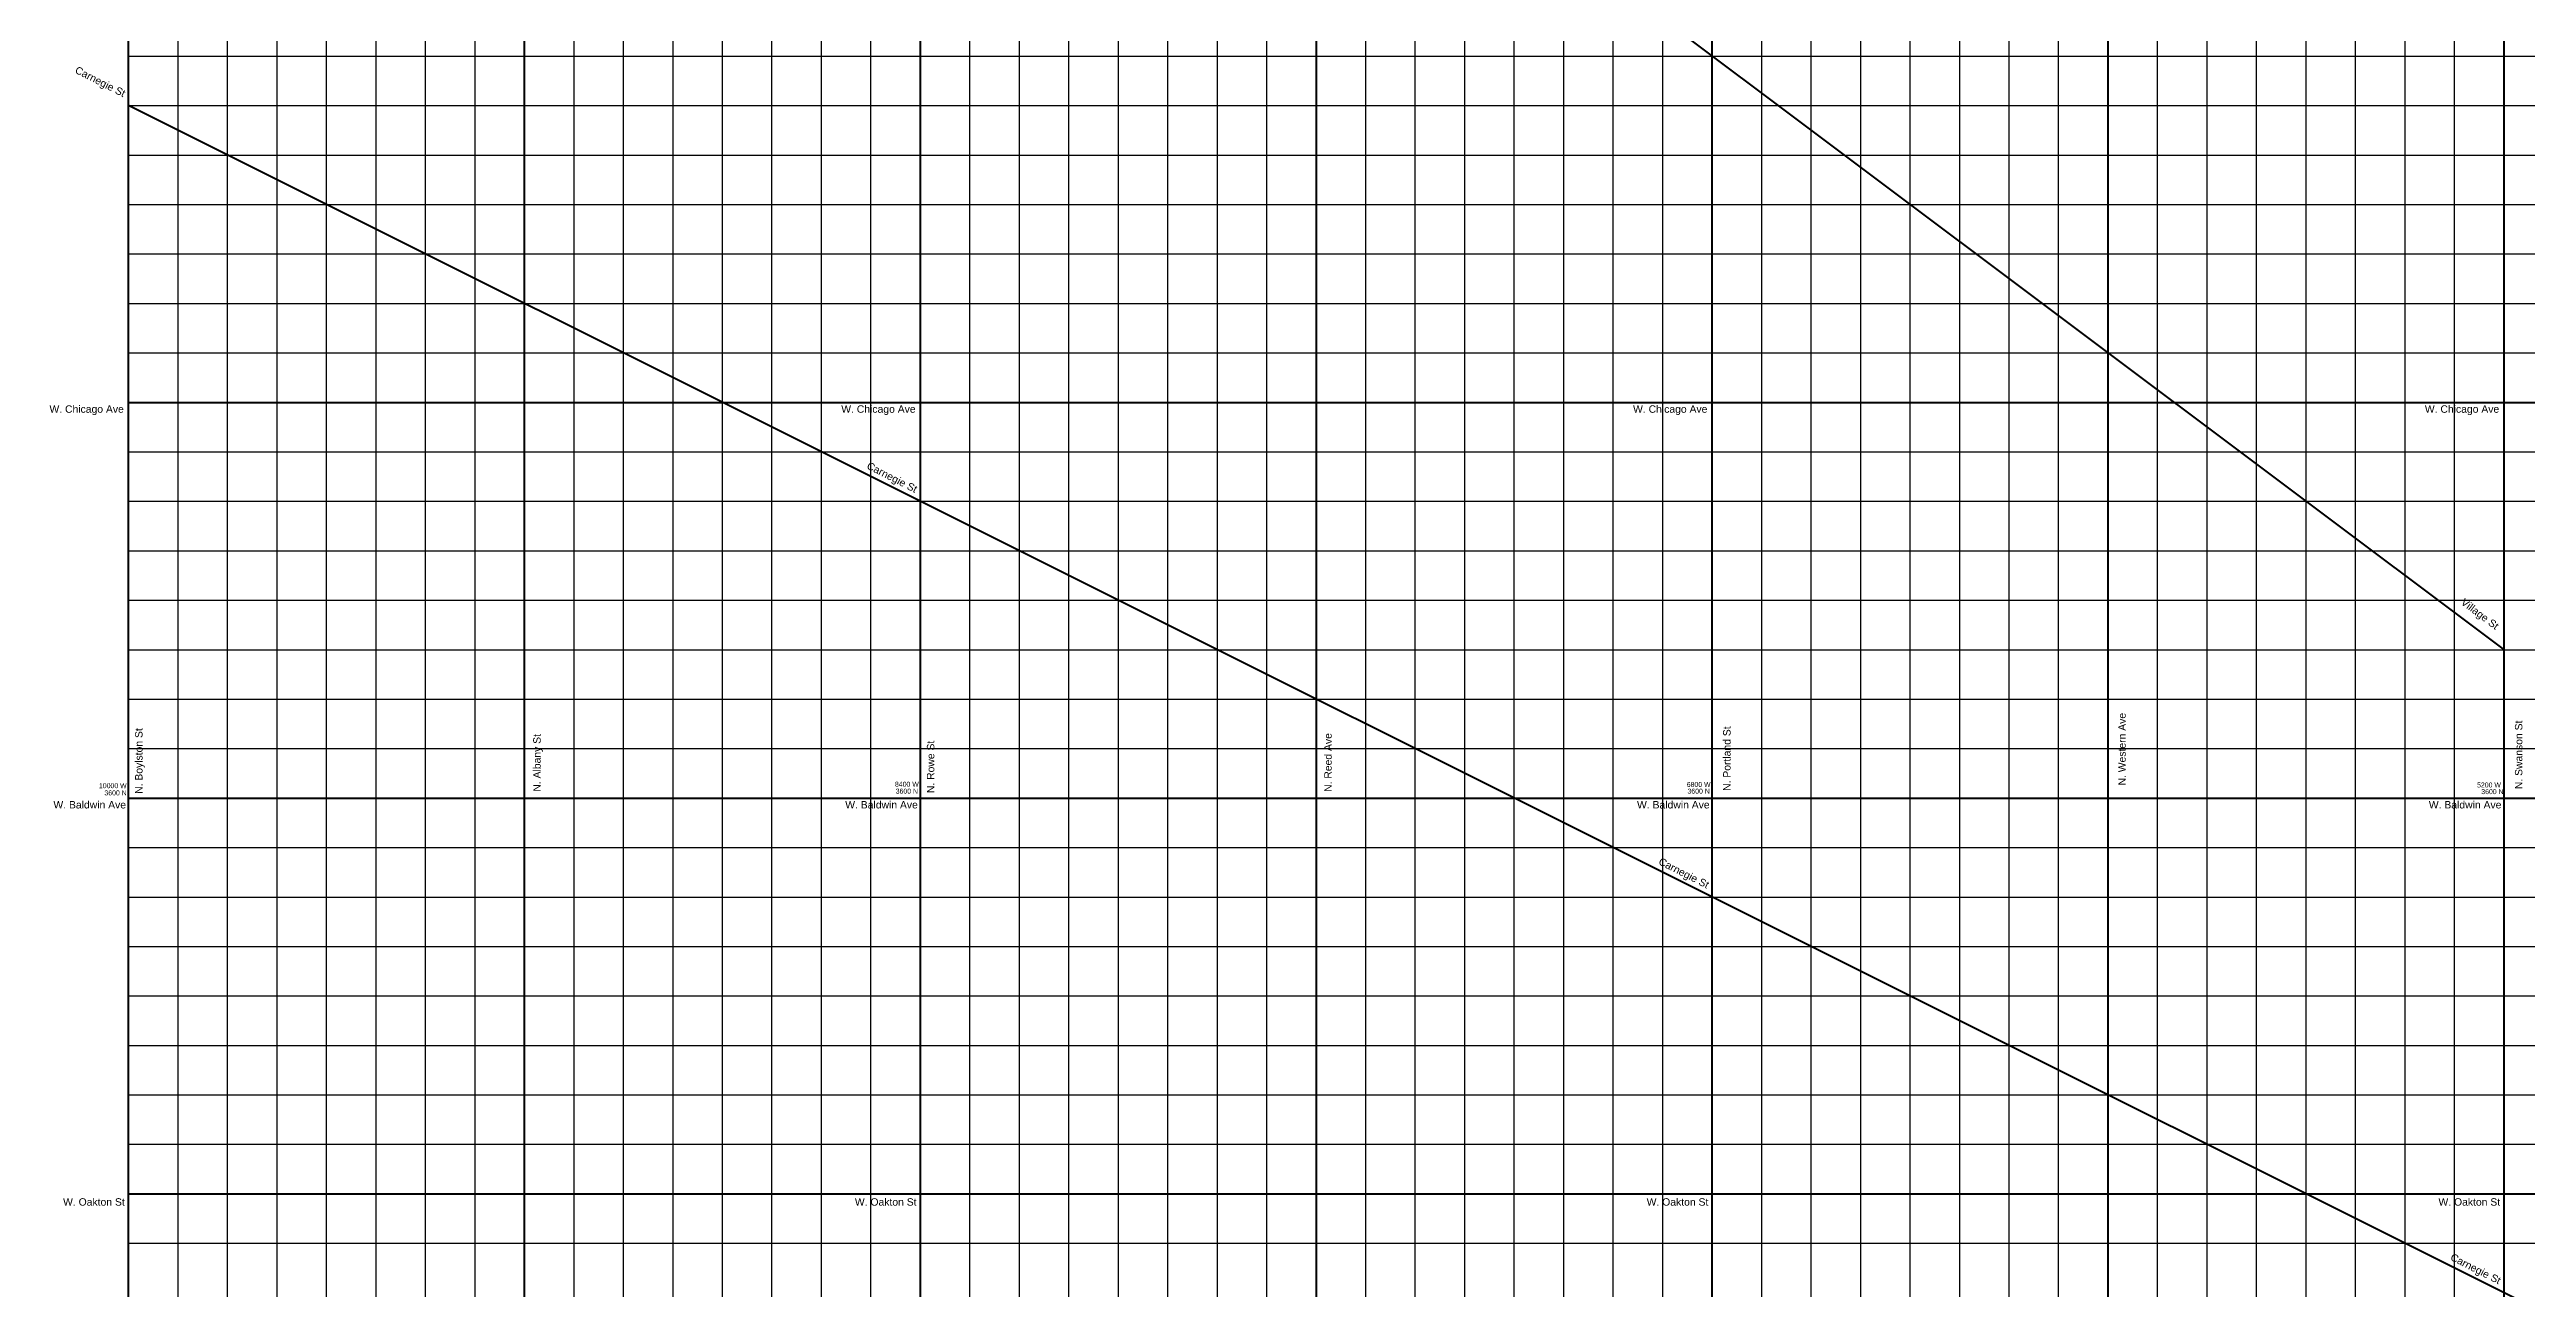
# Model space of a CAD drawing. Header units: inches. Extents: x -196 to 213, y -195 to 213.
# Drawn here: x -195.2 to -95.1, y 60.2 to 110.3 of the extents above; entities that cross this region are included whole.
import ezdxf

# ---------------------------------------------------------------- set-up
doc = ezdxf.new("R2010")
doc.units = ezdxf.units.IN
doc.header["$MEASUREMENT"] = 0
for name, color, linetype, lineweight in [('dia-major-st', 7, 'Continuous', 80), ('streets-major', 7, 'Continuous', 80), ('streets-minor', 7, 'Continuous', 30), ('text', 7, 'Continuous', 30)]:
    doc.layers.add(name, color=color, linetype=linetype, lineweight=lineweight)
doc.styles.get("Standard").update_dxf_attribs({"font": 'arial.ttf'})

msp = doc.modelspace()

# ---------------------------------------------------------------- linework, layer by layer
at = {"layer": 'dia-major-st'}
for p, q in [((-192, 158), (-96, 86)), ((0, 12), (-192, 108))]:
    msp.add_line(p, q, dxfattribs=at)
at = {"layer": 'streets-major'}
for p, q in [((-192, 108), (-192, 208)), ((-176, -192), (-176, 208)), ((-160, -192), (-160, 208)), ((-144, -192), (-144, 208)), ((-128, -192), (-128, 208)), ((-112, -192), (-112, 208)), ((-96, -192), (-96, 208)), ((-192, 8), (-192, 108)), ((-192, 96), (208, 96)), ((-192, 80), (208, 80)), ((-192, 64), (208, 64))]:
    msp.add_line(p, q, dxfattribs=at)
at = {"layer": 'streets-minor'}
for p, q in [((-190, -192), (-190, 208)), ((-188, -192), (-188, 208)), ((-186, -192), (-186, 208)), ((-184, -192), (-184, 208)), ((-182, -192), (-182, 208)), ((-180, -192), (-180, 208)), ((-178, -192), (-178, 208)), ((-174, -192), (-174, 208)), ((-172, -192), (-172, 208)), ((-170, -192), (-170, 208)), ((-168, -192), (-168, 208)), ((-166, -192), (-166, 208)), ((-164, -192), (-164, 208)), ((-162, -192), (-162, 208)), ((-158, -192), (-158, 208)), ((-156, -192), (-156, 208)), ((-154, -192), (-154, 208)), ((-152, -192), (-152, 208)), ((-150, -192), (-150, 208)), ((-148, -192), (-148, 208)), ((-146, -192), (-146, 208)), ((-142, -192), (-142, 208)), ((-140, -192), (-140, 208)), ((-138, -192), (-138, 208)), ((-136, -192), (-136, 208)), ((-134, -192), (-134, 208)), ((-132, -192), (-132, 208)), ((-130, -192), (-130, 208)), ((-126, -192), (-126, 208)), ((-124, -192), (-124, 208)), ((-122, -192), (-122, 208)), ((-120, -192), (-120, 208)), ((-118, -192), (-118, 208)), ((-116, -192), (-116, 208)), ((-114, -192), (-114, 208)), ((-110, -192), (-110, 208)), ((-108, -192), (-108, 208)), ((-106, -192), (-106, 208)), ((-104, -192), (-104, 208)), ((-102, -192), (-102, 208)), ((-100, -192), (-100, 208)), ((-98, -192), (-98, 208)), ((-192, 110), (208, 110)), ((-192, 108), (208, 108)), ((-192, 106), (208, 106)), ((-192, 104), (208, 104)), ((-192, 102), (208, 102)), ((-192, 100), (208, 100)), ((-192, 98), (208, 98)), ((-192, 94), (192, 94)), ((-192, 92), (192, 92)), ((-192, 90), (192, 90)), ((-192, 88), (192, 88)), ((-192, 86), (192, 86)), ((-192, 84), (192, 84)), ((-192, 82), (192, 82)), ((-192, 78), (208, 78)), ((-192, 76), (208, 76)), ((-192, 74), (208, 74)), ((-192, 72), (208, 72)), ((-192, 70), (208, 70)), ((-192, 68), (208, 68)), ((-192, 66), (208, 66)), ((-192, 62), (208, 62))]:
    msp.add_line(p, q, dxfattribs=at)

# ---------------------------------------------------------------- texts
at = {"layer": 'text'}
for s, rotation, p in [('Carnegie St', 333, (-194.2, 109.34)), ('Carnegie St', 333, (-162.2, 93.34)), ('Village St', 323, (-97.77, 87.86)), ('N. Western Ave', 90, (-111.29, 80.51)), ('N. Swanson St', 90, (-95.26, 80.36)), ('N. Boylston St', 90, (-191.44, 80.17)), ('N. Albany St', 90, (-175.35, 80.26)), ('N. Rowe St', 90, (-159.44, 80.2)), ('N. Reed Ave', 90, (-143.38, 80.25)), ('N. Portland St', 90, (-127.26, 80.29)), ('Carnegie St', 333, (-130.2, 77.34)), ('Carnegie St', 333, (-98.2, 61.34))]:
    msp.add_text(s, height=0.3, rotation=rotation, dxfattribs=at).set_placement(p)
for s, height, p in [('W. Chicago Ave', 0.3, (-195.2, 95.58)), ('W. Chicago Ave', 0.3, (-163.2, 95.58)), ('W. Chicago Ave', 0.3, (-131.2, 95.58)), ('W. Chicago Ave', 0.3, (-99.2, 95.58)), ('10000 W', 0.2, (-193.2, 80.4)), ('3600 N', 0.2, (-192.98, 80.11)), ('8400 W', 0.2, (-161.03, 80.46)), ('3600 N', 0.2, (-161, 80.18)), ('6800 W', 0.2, (-129.03, 80.45)), ('3600 N', 0.2, (-129, 80.18)), ('5200 W', 0.2, (-97.09, 80.43)), ('3600 N', 0.2, (-96.92, 80.16)), ('W. Baldwin Ave', 0.3, (-195.04, 79.58)), ('W. Baldwin Ave', 0.3, (-163.04, 79.58)), ('W. Baldwin Ave', 0.3, (-131.04, 79.58)), ('W. Baldwin Ave', 0.3, (-99.04, 79.58)), ('W. Oakton St', 0.3, (-194.65, 63.52)), ('W. Oakton St', 0.3, (-162.65, 63.52)), ('W. Oakton St', 0.3, (-130.65, 63.52)), ('W. Oakton St', 0.3, (-98.65, 63.52))]:
    msp.add_text(s, height=height, dxfattribs=at).set_placement(p)

doc.saveas('drawing.dxf')
